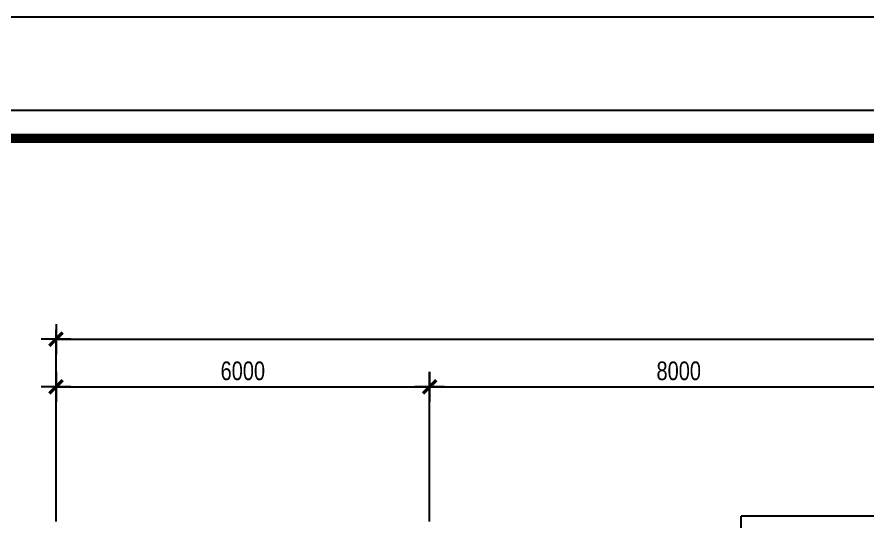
# Model space of a CAD drawing. Header units: metres. Extents: x 352651 to 1421851, y -87441 to -24441.
# Drawn here: x 458352 to 472017, y -32552 to -24441 of the extents above; entities that cross this region are included whole.
import ezdxf

# ---------------------------------------------------------------- set-up
doc = ezdxf.new("R2010")
doc.units = ezdxf.units.M
doc.header["$LTSCALE"] = 300
doc.header["$MEASUREMENT"] = 0
doc.header["$PDMODE"] = 2
doc.linetypes.add('DASHED2', pattern=[0.375, 0.25, -0.125])
doc.layers.get('0').update_dxf_attribs({"linetype": 'CONTINUOUS'})
doc.layers.get('Defpoints').update_dxf_attribs({"linetype": 'CONTINUOUS'})
for name, color, linetype in [('DIM', 1, 'CONTINUOUS'), ('HATCH', 145, 'CONTINUOUS'), ('THAY', 9, 'CONTINUOUS'), ('TUONG', 7, 'CONTINUOUS')]:
    doc.layers.add(name, color=color, linetype=linetype)
doc.styles.add('CHUKICHTHUOC', font='vnshx.shx', dxfattribs={"width": 0.8, "height": 300, "bigfont": '@extfont2.shx'})
doc.dimstyles.new('150', dxfattribs={"dimscale": 150, "dimtxt": 2, "dimasz": 0.1, "dimexe": 1, "dimexo": 0, "dimgap": 0.7, "dimtad": 1, "dimdec": 0, "dimzin": 0, "dimdsep": 46, "dimtxsty": 'CHUKICHTHUOC', "dimblk": 'ARR', "dimcen": 0, "dimdle": 1, "dimclrd": 3, "dimclre": 3, "dimclrt": 3, "dimadec": 0, "dimazin": 0, "dimtfac": 1, "dimtdec": 0, "dimtix": 1, "dimtmove": 2, "dimatfit": 3, "dimldrblk": 'ARR', "dimfxl": 1, "dimtolj": 1, "dimtzin": 0, "dimarcsym": 0})

# ---------------------------------------------------------------- blocks, each defined once
blk = doc.blocks.new('ARR')
at = {"color": 1}
for p, q in [((0, -16), (0, 16)), ((-16, 0), (16, 0))]:
    blk.add_line(p, q, dxfattribs=at)
at = {"color": 3, "const_width": 3.6}
blk.add_lwpolyline([(-7.07, -7.07), (7.07, 7.07)], dxfattribs=at)
blk = doc.blocks.new('*D36')
at = {"layer": 'Defpoints', "color": 0, "ltscale": 1.5, "transparency": 16777216}
for p in [(464978, -30381), (458978, -32544), (464978, -32544)]:
    blk.add_point(p, dxfattribs=at)
at = {"layer": 'DIM', "color": 3, "lineweight": -2, "ltscale": 1.5, "transparency": 16777216}
for p, q in [((458978, -32544), (458978, -30231)), ((464978, -32544), (464978, -30231)), ((458993, -30381), (464963, -30381))]:
    blk.add_line(p, q, dxfattribs=at)
at = {"layer": 'DIM', "color": 3, "lineweight": -2, "ltscale": 1.5, "transparency": 16777216, "xscale": 15, "yscale": 15, "zscale": 15, "rotation": 180}
blk.add_blockref('ARR', (458978, -30381), dxfattribs=at)
at = {"layer": 'DIM', "color": 3, "lineweight": -2, "ltscale": 1.5, "transparency": 16777216, "xscale": 15, "yscale": 15, "zscale": 15}
blk.add_blockref('ARR', (464978, -30381), dxfattribs=at)
at = {"layer": 'DIM', "color": 3, "ltscale": 1.5, "transparency": 16777216, "insert": (461978, -30126), "char_height": 300, "attachment_point": 5, "style": 'CHUKICHTHUOC'}
blk.add_mtext('\\A1;6000', dxfattribs=at)
blk = doc.blocks.new('*D37')
at = {"layer": 'Defpoints', "color": 0, "ltscale": 1.5, "transparency": 16777216}
for p in [(472978, -30381), (472978, -32444), (464978, -32544)]:
    blk.add_point(p, dxfattribs=at)
at = {"layer": 'DIM', "color": 3, "lineweight": -2, "ltscale": 1.5, "transparency": 16777216}
for p, q in [((464978, -32544), (464978, -30231)), ((472978, -32444), (472978, -30231)), ((464993, -30381), (472963, -30381))]:
    blk.add_line(p, q, dxfattribs=at)
at = {"layer": 'DIM', "color": 3, "lineweight": -2, "ltscale": 1.5, "transparency": 16777216, "xscale": 15, "yscale": 15, "zscale": 15, "rotation": 180}
blk.add_blockref('ARR', (464978, -30381), dxfattribs=at)
at = {"layer": 'DIM', "color": 3, "lineweight": -2, "ltscale": 1.5, "transparency": 16777216, "xscale": 15, "yscale": 15, "zscale": 15}
blk.add_blockref('ARR', (472978, -30381), dxfattribs=at)
at = {"layer": 'DIM', "color": 3, "ltscale": 1.5, "transparency": 16777216, "insert": (468978, -30126), "char_height": 300, "attachment_point": 5, "style": 'CHUKICHTHUOC'}
blk.add_mtext('\\A1;8000', dxfattribs=at)
blk = doc.blocks.new('*D40')
at = {"layer": 'Defpoints', "color": 0, "ltscale": 1.5, "transparency": 16777216}
for p in [(488978, -29615), (458978, -32544), (488978, -32544)]:
    blk.add_point(p, dxfattribs=at)
at = {"layer": 'DIM', "color": 3, "lineweight": -2, "ltscale": 1.5, "transparency": 16777216}
for p, q in [((458978, -32544), (458978, -29465)), ((488978, -32544), (488978, -29465)), ((458993, -29615), (488963, -29615))]:
    blk.add_line(p, q, dxfattribs=at)
at = {"layer": 'DIM', "color": 3, "lineweight": -2, "ltscale": 1.5, "transparency": 16777216, "xscale": 15, "yscale": 15, "zscale": 15, "rotation": 180}
blk.add_blockref('ARR', (458978, -29615), dxfattribs=at)
at = {"layer": 'DIM', "color": 3, "lineweight": -2, "ltscale": 1.5, "transparency": 16777216, "xscale": 15, "yscale": 15, "zscale": 15}
blk.add_blockref('ARR', (488978, -29615), dxfattribs=at)
at = {"layer": 'DIM', "color": 3, "ltscale": 1.5, "transparency": 16777216, "insert": (473978, -29360), "char_height": 300, "attachment_point": 5, "style": 'CHUKICHTHUOC'}
blk.add_mtext('\\A1;30000', dxfattribs=at)

msp = doc.modelspace()

# ---------------------------------------------------------------- linework, layer by layer
for const_width in [150, 51.9]:
    msp.add_lwpolyline([(446700.9, -85490.5), (528900.9, -85490.5), (528900.9, -26390.5), (446700.9, -26390.5)], close=True, dxfattribs=dict(const_width=const_width))
at = {"layer": 'Defpoints', "linetype": 'DASHED2'}
msp.add_lwpolyline([(441750.9, -87440.5), (530850.9, -87440.5), (530850.9, -24440.5), (441750.9, -24440.5)], close=True, dxfattribs=at)
msp.add_lwpolyline([(441750.9, -87440.5), (530850.9, -87440.5), (530850.9, -24440.5), (441750.9, -24440.5)], close=True, dxfattribs=at)
at = {"layer": 'HATCH', "linetype": 'ByBlock'}
msp.add_lwpolyline([(446250.9, -85940.5), (529350.9, -85940.5), (529350.9, -25940.5), (446250.9, -25940.5)], close=True, dxfattribs=at)
at = {"layer": 'THAY'}
for p in [(472978.4, -32459.6), (469978.4, -34359.6)]:
    msp.add_line(p, (469978.4, -32459.6), dxfattribs=at)
at = {"layer": 'THAY', "linetype": 'ByBlock'}
msp.add_lwpolyline([(446250.9, -85940.5), (529350.9, -85940.5), (529350.9, -25940.5), (446250.9, -25940.5)], close=True, dxfattribs=at)
at = {"layer": 'TUONG'}
msp.add_lwpolyline([(441750.9, -87440.5), (530850.9, -87440.5), (530850.9, -24440.5), (441750.9, -24440.5)], close=True, dxfattribs=at)

# ---------------------------------------------------------------- dimensions: what is measured, and where the dimension line sits
at = {"layer": 'DIM'}
for base, p1, p2, picture, middle in [((488978.4, -29614.6), (458978.4, -32544.4), (488978.4, -32544.4), '*D40', (473978.4, -29359.6)), ((464978.4, -30380.5), (458978.4, -32544.4), (464978.4, -32544.4), '*D36', (461978.4, -30125.5)), ((472978.4, -30380.5), (464978.4, -32544.4), (472978.4, -32444.4), '*D37', (468978.4, -30125.5))]:
    dim = msp.add_linear_dim(base=base, p1=p1, p2=p2, dimstyle='150', dxfattribs=at)
    dim.commit()
    dim.dimension.update_dxf_attribs({"geometry": picture, "text_midpoint": middle})

doc.saveas('drawing.dxf')
